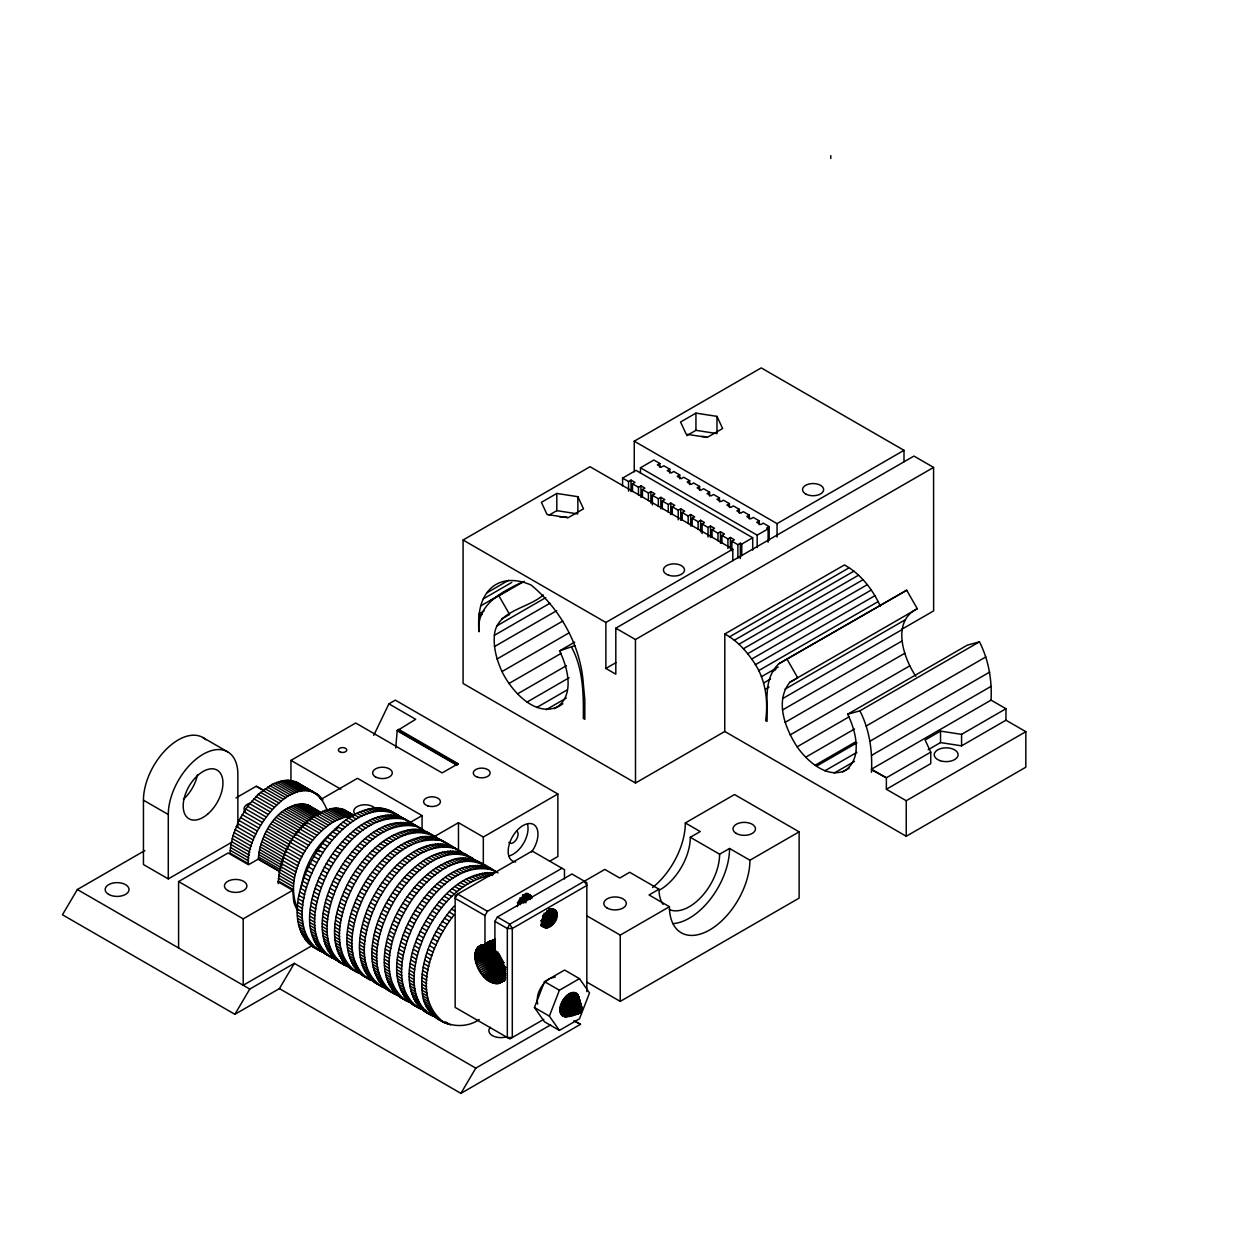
<?xml version="1.0" encoding="UTF-8"?>
<svg xmlns="http://www.w3.org/2000/svg" width="1249" height="1249" viewBox="0 0 1249 1249"><rect width="100%" height="100%" fill="white"/><g stroke="black" fill="none" stroke-linecap="round" stroke-linejoin="round"><path stroke-width="1.5" d="M205.82 739.72A49.195 28.399 -60 0 0 167.038 748.526A49.195 28.399 -60 0 0 143.448 800.187L143.448 864.558L168.287 878.906L231.221 842.575M168.287 878.906L168.287 814.52A49.195 28.399 -60 0 1 203.072 754.287A49.195 28.399 -60 0 1 237.856 774.364L237.856 827.041M277.809 881.669L292.719 890.272L293.749 901.7A56.923 32.864 -60 0 0 297.777 910.583M422.068 830.507L422.068 815.597L357.479 778.299L321.165 799.266M458.477 851.1L458.477 822.685L483.316 837.017L557.85 793.989L557.85 856.533L549.56 861.31M483.316 865.448L483.316 837.017M620.238 1001.386L620.238 935.111L669.433 906.712A56.923 32.864 -60 0 0 709.682 929.943A56.923 32.864 -60 0 0 749.931 860.233L799.126 831.834L799.126 898.109L620.238 1001.386L587.108 982.26M732.82 560.66L732.82 549.154L590.028 466.72L463.082 540.021L463.082 683.468L635.507 783.014L724.763 731.477L724.81 633.992L844.418 564.938C860.748 573.931 872.708 589.403 880.311 606.171M724.763 731.477L906.243 836.252L1025.835 767.198L1025.835 731.68L1005.96 720.205L1005.96 708.729L961.574 734.365L940.528 731.102L925.119 740.001L930.755 752.148L886.368 777.784L871.459 769.181L991.05 700.127C992.112 680.049 988.599 659.831 979.466 641.814L859.874 710.853C869.647 729.822 872.567 751.227 871.459 772.319M903.995 461.833L903.995 450.327L761.219 367.893L634.258 441.194L634.258 471.857M312.89 946.867L324.084 952.565C277.528 935.001 300.931 871.88 322.523 843.34C335.138 826.963 352.015 811.397 373.186 808.197C389.282 805.933 401.663 818.438 414.59 825.605M319.838 950.848C288.862 928.913 304.647 882.575 320.868 855.908C336.153 830.647 371.952 795.894 402.178 818.423M333.202 957.811L336.512 959.732C289.955 942.183 313.343 879.046 334.951 850.522C347.565 834.145 364.427 818.579 385.613 815.363C401.71 813.115 414.075 825.605 427.017 832.771M332.265 958.03C304.241 939.435 315.013 898.421 327.503 873.363C342.039 846.166 368.424 814.005 402.756 818.938M345.614 964.993L348.924 966.898C308.503 952.55 321.446 898.656 338.713 870.756C353.904 844.605 388.033 808.759 420.335 828.368M344.677 965.196C316.668 946.617 327.441 905.587 339.915 880.529C354.466 853.348 380.851 821.186 415.183 826.104M356.387 971.207L361.351 974.079C317.09 956.875 336.231 896.704 357.495 868.008C369.876 850.881 386.534 834.707 407.845 830.117C424.301 825.823 436.666 839.156 450.14 845.589M357.105 972.362C326.13 950.427 341.914 904.089 358.135 877.423C373.42 852.161 409.219 817.408 439.445 839.937M362.585 975.547L371.609 980.481C329.861 961.324 349.236 903.636 369.923 875.19C381.804 858.703 397.525 843.372 417.603 837.86C434.574 832.24 448.953 844.917 462.567 852.755M369.532 979.544C341.508 960.949 352.28 919.935 364.77 894.877C379.306 867.68 405.691 835.519 440.023 840.452M382.881 986.507L386.191 988.412C345.77 974.064 358.713 920.17 375.98 892.27C391.062 865.713 427.642 828.368 459.32 851.412M381.944 986.71C352.921 967.023 365.332 924.213 379.009 898.562C393.903 872.442 421.132 840.733 454.652 848.305M395.308 993.673L398.618 995.594C358.182 981.23 371.125 927.336 388.408 899.436C403.474 872.879 440.054 835.534 471.747 858.594M394.372 993.876C363.397 971.941 379.181 925.603 395.402 898.937C410.687 873.676 446.486 838.938 476.712 861.467M408.329 1000.48L406.066 999.887L411.046 1002.76C369.298 987.475 384.286 931.457 402.849 903.23C414.153 885.416 429.453 868.929 449.453 861.061C465.986 852.958 482.504 862.778 496.072 871.693M406.799 1001.058C375.824 979.122 391.608 932.769 407.83 906.103C423.114 880.857 458.914 846.104 489.124 868.633M412.264 1004.243L421.288 1009.161C383.162 993.017 396.558 941.324 413.247 913.784C428.438 887.633 462.567 851.787 494.869 871.396M419.211 1008.224C390.188 988.537 402.6 945.727 416.276 920.076C431.17 893.956 458.399 862.247 491.919 869.819M424.691 1011.409L433.715 1016.343C399.446 1002.963 407.158 957.561 420.195 931.379C434.293 903.136 459.944 870.6 494.869 872.942M431.639 1015.39C405.706 998.935 413.341 961.574 423.552 937.812C436.291 910.037 458.258 881.466 489.967 875.611L484.987 872.739M479.21 1019.543C457.477 1034.437 424.098 1019.965 422.349 993.127C418.618 961.277 433.465 929.724 454.058 906.196M444.066 1022.572C409.531 996.015 432.263 942.886 454.09 914.877L449.109 912.004M278.277 883.668C279.261 850.928 301.415 812.599 336.168 808.056L351.078 816.659L344.537 817.377L335.278 820.796L308.55 805.246C279.917 799.032 259.402 834.41 258.387 859.374L278.262 870.85M320.493 796.753L297.512 782.623L287.973 780.219L281.431 780.937L272.173 784.356L258.2 794.348L247.614 806.292L238.949 820.437L232.985 835.565L230.503 847.462L230.081 853.129L248.473 863.73C244.101 831.459 305.568 754.287 327.097 810.242M298.105 910.24C283.336 877.516 306.489 837.689 335.278 820.796M560.005 1009.973C558.803 1001.448 572.573 985.024 578.599 996.624C579.13 1001.355 585.313 1009.863 578.943 1013.345C573.603 1016.015 559.552 1020.62 560.005 1009.973L576.897 1011.706C580.332 1007.006 581.331 1011.19 577.038 1012.596L561.082 1014.422L577.225 1012.939L578.615 1011.44L577.475 1013.204L562.378 1015.843M522.8 581.878C502.004 591.667 476.228 604.625 478.913 631.791C478.07 618.474 478.773 604.126 486.798 592.869L508.624 580.27M566.094 1016.655L578.943 1013.345L579.208 1011.503C571.48 1018.435 583.314 999.543 580.363 1009.504L581.862 1008.833L578.599 996.624M395.73 747.964L397.198 730.696L415.667 719.299L388.907 703.843L373.716 735.442M556.867 916.001C558.287 902.449 541.332 912.254 542.269 920.919C540.848 934.471 557.803 924.682 556.867 916.001L546.921 910.271M301.056 888.195C304.491 864.277 317.98 841.514 338.026 827.822M494.901 939.373L484.971 945.118C465.658 947.039 477.883 976.265 489.936 981.714C510.404 991.144 507 957.905 494.901 950.848L494.901 921.34L497.399 917.031L571.917 874.003L586.827 882.606L586.827 991.612M517.429 906.587C517.742 900.623 526.719 889.756 531.746 897.188L525.283 893.457M567.187 1016.421L578.943 1013.345L579.817 1007.194L571.699 992.643L580.223 1007.084L579.723 1008.989L580.972 1007.147L575.695 992.752M562.893 703.765C538.553 721.344 512.074 692.399 502.004 671.572C496.79 660.221 493.371 647.903 494.37 635.319C496.384 610.542 528.077 608.653 543.268 594.977M849.32 768.073C830.242 781.765 807.822 762.249 797.127 746.824C785.371 728.635 774.489 701.392 789.868 682.251L917.297 608.716L906.696 590.231L778.923 663.687C763.139 678.488 767.745 702.172 767.027 721.454L765.668 720.673C768.572 698.909 765.184 676.755 751.679 659.082C744.591 648.996 735.739 639.878 724.81 633.992M915.845 676.271C903.214 657.677 891.255 621.284 917.297 608.716M578.271 995.562L581.706 1007.943L580.239 1009.192L581.534 1007.584L577.21 993.845L581.285 1007.319L580.02 1009.02L580.972 1007.147L574.805 992.455L580.613 1007.069L579.723 1008.989L580.613 1007.069L573.822 992.346L580.223 1007.084L579.552 1009.036L579.817 1007.194L570.574 993.049L579.38 1007.397L568.295 994.36L579.38 1009.114M534.447 1007.521L544.486 981.636L564.579 970.036L579.474 978.654L589.528 992.939L579.474 1018.809L559.396 1030.409L544.486 1021.807L534.447 1007.521L549.357 1016.124L559.396 1030.409M549.357 1016.124L559.396 990.238L579.474 978.654M494.651 939.342L484.971 945.118L484.971 915.595L487.453 911.286L561.988 868.258M144.853 850.553L77.36 889.522L62.45 914.768L234.874 1014.313L279.417 988.599L294.327 963.354L475.791 1068.129L550.622 1024.929M234.874 1014.313L249.769 989.067L294.327 963.354M279.417 988.599L460.897 1093.375L475.791 1068.129M581.285 1007.319L580.145 1009.083L581.534 1007.584L577.803 994.641L581.706 1007.943L580.317 1009.333L581.831 1008.349L578.818 997.81L581.862 1008.833L580.363 1009.895L581.831 1009.348L576.507 993.22M398.525 729.307L458.164 763.732L456.822 765.122L397.198 730.696M560.614 1013.485L577.038 1012.596L578.521 1011.331L577.225 1012.939L561.675 1015.203L577.475 1013.204L578.88 1011.549L578.131 1013.47L565.048 1016.717L578.521 1013.454L579.036 1011.534L578.131 1013.47L564.08 1016.592L577.787 1013.392L578.88 1011.549L577.787 1013.392L563.174 1016.296M548.904 979.107C541.223 984.524 535.618 994.532 537.679 1004.055M572.339 1014.375L579.38 1013.142L568.295 1016.015L570.574 1014.688M554.462 708.636C575.461 697.41 568.076 668.137 559.536 650.885L574.696 642.127M842.591 771.976C863.59 760.75 856.189 731.477 847.649 714.225L967.257 645.171L979.466 641.814M499.616 955.75L478.445 968.912L500.365 957.234M500.552 957.561L479.429 970.723L501.395 958.998M501.598 959.326L480.522 972.456L502.52 960.715M502.754 961.027L481.692 974.126L503.737 962.339M498.054 952.019L476.79 965.212L498.632 953.549M498.773 953.893L477.571 967.069L499.444 955.407M503.972 962.636L482.957 975.703L503.316 964.79M503.644 965.149L484.269 977.171L504.658 966.211M495.822 951.16L476.15 963.322L496.259 952.565M505.002 966.539L485.642 978.513L506.048 967.507M495.369 949.302L475.635 961.465L495.697 950.692M504.783 968.802L487.048 979.731L505.767 969.599M495.026 947.476L475.26 959.622L495.26 948.85M504.596 970.91L488.484 980.808L505.502 971.535M494.838 945.712L475.01 957.827L494.963 947.039M504.44 972.862L489.936 981.714L505.252 973.346M494.791 943.994L474.917 956.094L494.807 945.274M505.892 973.674L491.388 982.479L505.002 974.985M494.869 942.371L474.948 954.439L494.791 943.588M505.72 975.282L492.824 983.072L504.737 976.468M495.104 940.856L475.12 952.878L494.916 941.98M505.517 976.702L494.245 983.478L504.44 977.795M495.463 939.435L475.432 951.426L495.182 940.481M492.621 940.138L475.885 950.083L493.933 940.029M505.299 977.936L495.603 983.712L505.798 977.998M486.845 943.057L490.076 941.137M505.002 978.982L496.93 983.759L505.408 978.966M483.176 944.915L476.478 948.881L490.404 941.153M486.532 942.948L489.889 940.965M504.643 979.841L498.179 983.634L503.253 980.746M482.223 944.869L477.18 947.819L482.083 945.056M504.221 980.496L499.35 983.322L504.424 980.418M481.38 944.962L478.008 946.929L481.271 945.071M504.799 980.231L501.427 982.182L504.69 980.324M556.82 493.449L541.41 502.332L547.046 514.494L568.092 517.742L583.502 508.843L577.865 496.696L556.82 493.449L556.82 510.654L549.123 515.103M695.943 413.122L680.549 422.021L686.185 434.168L707.231 437.415L722.625 428.532L716.988 416.37L695.943 413.122L695.943 430.327L686.7 435.667M622.58 485.767L622.58 478.102L635.991 470.358L752.694 537.741L752.694 550.106M640.472 473.246L640.472 467.782L653.883 460.022L659.847 463.473L659.847 467.298M622.58 478.102L628.544 481.552L631.026 480.116L635.007 482.411L632.509 483.847L632.509 491.513M659.847 463.473L657.364 464.909L661.33 467.204L663.812 465.768L669.776 469.202L669.776 473.043M632.509 483.847L638.473 487.282L640.956 485.845L644.937 488.14L642.454 489.577L642.454 497.243M669.776 469.202L667.294 470.639L671.275 472.934L673.757 471.498L679.721 474.948L679.721 478.773M642.454 489.577L648.418 493.027L650.901 491.591L654.882 493.886L652.384 495.322L652.384 504.893M679.721 474.948L677.239 476.384L681.205 478.679L683.703 477.243L689.651 480.678L689.651 484.518M483.269 598.896L511.793 582.424M652.384 495.322L658.348 498.757L660.846 497.321L664.811 499.616L662.329 501.052L662.329 508.718M689.651 480.678L687.169 482.114L691.15 484.409L693.632 482.973L699.596 486.423L699.596 490.248M508.968 589.606L480.678 605.921M490.795 600.347L524.252 581.347M479.07 613.837L484.097 610.933M662.329 501.052L668.293 504.502L670.775 503.066L674.757 505.361L672.274 506.797L672.274 514.463M699.596 486.423L697.114 487.859L701.079 490.154L703.577 488.718L709.541 492.153L709.541 495.994M478.913 616.163L482.27 614.227M672.274 506.797L678.223 510.232L680.721 508.796L684.686 511.091L682.204 512.527L682.204 520.193M709.541 492.153L707.043 493.589L711.024 495.884L713.507 494.448L719.471 497.898L719.471 501.723M496.868 625.858L545.719 597.662M682.204 512.527L688.168 515.978L690.65 514.541L694.631 516.836L692.149 518.273L692.149 525.938M719.471 497.898L716.988 499.335L720.97 501.63L723.452 500.193L729.416 503.628L729.416 507.469M494.37 635.319L549.966 603.236M692.149 518.273L698.113 521.707L700.595 520.271L704.561 522.566L702.079 524.002L702.079 533.588M729.416 503.628L726.918 505.064L730.899 507.359L733.382 505.923L739.346 509.373L739.346 513.198M290.955 781.437L290.955 760.391L355.7 723.015L442.099 772.897L458.164 763.732M388.907 703.843L395.308 700.143L557.85 793.989M494.432 646.623L556.757 610.652M235.983 797.939L256.232 786.245L264.523 790.711M702.079 524.002L708.042 527.453L710.525 526.016L714.506 528.311L712.024 529.748L712.024 537.413M739.346 509.373L736.863 510.81L740.844 513.105L743.327 511.668L749.291 515.103L749.291 518.944M497.04 659.004L562.737 621.065M712.024 529.748L717.988 533.182L720.47 531.746L724.436 534.041L721.953 535.478L721.953 543.143M749.291 515.103L746.793 516.54L750.774 518.835L753.256 517.398L759.22 520.849L759.22 524.674M721.953 535.478L727.917 538.928L730.4 537.492L734.381 539.787L731.898 541.223L731.898 550.793M759.22 520.849L756.738 522.285L760.719 524.58L763.201 523.144L769.165 526.578L769.165 540.005M502.004 671.572L569.388 632.665M731.898 541.223L737.862 544.658L740.345 543.221L741.765 544.049L752.694 537.741M769.165 526.578L766.683 528.015L768.104 528.842L768.104 542.253M463.082 540.021L605.874 622.455L732.82 549.154M640.472 467.782L757.175 535.15L768.104 528.842M634.258 441.194L777.05 523.628L903.995 450.327M508.999 683.484L561.223 653.321M559.536 650.885L575.118 645.577M605.874 622.455L605.874 668.449L615.819 674.195L615.804 628.185L913.94 456.072L933.581 467.407L933.628 610.902L901.637 629.371M178.591 947.975L178.591 881.575L228.114 852.973L248.489 864.745L258.434 859L279.604 871.224M517.539 693.882L566.39 665.686M527.016 702.079L569.122 677.754M615.804 628.185L635.444 639.519L933.581 467.407M536.773 707.48L567.093 689.963M605.874 668.449L615.898 662.657M546.141 709.713L566.359 698.035M729.588 636.803L849.195 567.749M178.591 881.575L243.196 918.858L292.719 890.272M410.515 822.264L422.068 815.597M734.334 640.237L853.926 571.183M738.971 644.234L858.578 575.18M743.452 648.746L863.043 579.708M747.698 653.727L867.306 584.673M433.622 837.017L458.477 822.685M751.679 659.082L871.271 590.028M755.317 664.749L874.909 595.695M758.58 670.666L878.172 601.612M778.923 663.687L906.696 590.231M761.406 676.739L778.252 667.013M772.428 671.54L775.801 669.589M763.795 682.906L770.524 679.003M765.668 689.058L769.041 687.106M784.997 689.198L904.588 620.16M782.499 698.659L902.09 629.605M782.545 709.963L902.153 640.924M785.153 722.344L904.76 653.289M790.133 734.912L909.725 665.858M797.127 746.824L849.336 716.676M652.571 887.524A56.923 32.864 -60 0 0 685.326 822.95L734.521 794.536L799.126 831.834M805.652 757.222L854.503 729.026M866.197 726.012L985.789 656.958M659.987 889.788A42.872 24.746 -60 0 0 690.307 837.283L700.236 831.553L685.326 822.95M815.019 765.309L855.44 741.968M816.503 766.168L856.923 742.827M870.131 741.11L989.723 672.071M824.886 770.82L856.892 752.335M834.27 773.053L854.472 761.375M871.459 755.426L991.05 686.372M663.063 904.37A42.872 24.746 -60 0 1 659.004 889.21L649.058 894.955L669.433 906.712M669.323 909.569A42.872 24.746 -60 0 0 701.813 896.376A42.872 24.746 -60 0 0 719.611 854.207L729.557 848.477L749.931 860.233M928.21 749.697L940.528 742.577L961.574 745.84L1005.96 720.205M871.459 769.79L886.368 777.784L886.368 789.259L930.755 763.623L930.755 752.148M886.368 789.259L906.243 800.734L1025.835 731.68M543.768 1019.356L509.811 1038.949L455.151 1007.397L455.151 895.517L532.168 851.053L564.47 869.694L564.47 878.921M576.897 1011.706L578.381 1010.847L560.067 1008.63L576.897 1011.706L560.067 1011.253L576.929 1012.174L578.443 1011.19L576.929 1012.174L560.27 1012.424L577.038 1012.596M580.379 1009.692L581.862 1008.833L578.818 1000.433M460.897 1093.375L580.488 1024.321L575.446 1021.417M501.739 618.911L509.576 614.43L498.976 595.945M789.868 682.251L797.705 677.77L787.104 659.285M576.929 1011.175L578.443 1010.41L560.27 1007.209L576.929 1011.175L578.396 1010.628M550.231 978.342L555.29 977.015M577.038 1010.628L578.521 1010.191L561.082 1004.29L577.038 1010.628L560.614 1005.757M580.473 1006.678L581.706 1009.895L580.239 1010.347L581.534 1010.457L578.74 1006.194M847.649 714.225L859.874 710.853M569.435 1015.437L579.38 1013.142M572.417 1014.329L579.817 1012.845L579.552 1011.3L580.223 1012.471L576.819 1013.001M579.989 1006.6L581.706 1009.895L580.317 1010.113L581.831 1009.348L579.895 1004.852M577.225 1011.846L580.972 1011.534L577.897 1010.972M336.168 808.056L343.959 809.617L350.313 813.958M577.022 1012.065L580.223 1012.471L579.723 1011.144L580.613 1012.033L577.709 1011.222M695.943 430.327L716.988 433.59L716.988 416.37M556.82 510.654L577.865 513.917M579.239 1008.63L580.972 1011.534M425.722 1010.519L418.493 1007.069M325.318 954.033L331.531 956.859M337.73 961.215L343.959 964.041M366.644 977.608L368.798 978.373M374.997 982.729L381.226 985.555M387.424 989.895L393.654 992.721M428.75 1013.47L430.921 1014.235M581.285 1011.003L579.364 1008.349M562.378 1001.386L578.615 1009.973L561.675 1002.822L578.74 1009.754L564.08 998.654L579.036 1009.379L567.187 995.25L578.943 1007.693L579.208 1009.239L566.094 996.265M573.869 1020.761L580.488 1024.321M350.157 968.381L359.181 973.314M399.852 997.077L408.876 1001.995M437.119 1018.591L446.143 1023.509M991.05 700.127L1005.96 708.729M690.307 837.283L719.611 854.207M397.963 729.838L457.587 764.263M397.416 730.431L457.04 764.856M659.004 889.21L629.683 872.286L619.738 878.031L604.844 869.413L509.811 924.198L507.328 928.507L507.328 1037.513L512.293 1037.513L512.293 928.507L509.811 924.198L497.399 917.031M587.108 915.985L620.238 935.111M389.704 810.429L398.634 815.519M402.116 817.595L411.046 822.701M414.543 824.777L423.473 829.867M426.955 831.943L435.885 837.033M439.383 839.109L448.313 844.215M451.81 846.291L460.74 851.381M464.222 853.457L473.152 858.563M476.65 860.623L485.58 865.729M489.077 867.805L498.008 872.895M387.58 809.571L392.545 812.443M395.48 814.02L404.957 819.609M407.908 821.202L417.385 826.791M421.99 829.32L429.812 833.957M432.747 835.534L442.224 841.123M457.602 849.882L467.079 855.471M470.014 857.064L479.491 862.637M385.363 808.899L390.328 811.756M422.053 829.898L427.595 833.27M446.892 844.246L452.435 847.618M459.897 851.927L464.862 854.8M472.325 859.093L477.29 861.966M484.737 866.275L489.702 869.132M383.068 808.4L388.033 811.257M395.496 815.566L400.461 818.438M407.908 822.732L412.888 825.605M420.335 829.914L425.3 832.771M432.763 837.08L437.728 839.952M445.175 844.246L450.155 847.119M457.602 851.428L462.567 854.3M470.03 858.594L474.995 861.467M482.442 865.776L487.422 868.633M380.695 808.072L385.676 810.944M393.123 815.238L398.088 818.111M405.55 822.42L410.515 825.292M417.962 829.586L422.927 832.459M430.39 836.752L435.355 839.625M442.817 843.934L447.782 846.806M455.229 851.1L460.194 853.973M467.657 858.282L472.622 861.139M480.084 865.448L485.049 868.32M526.937 893.238L530.169 895.096M527.578 893.784L530.809 895.642M378.26 807.931L383.224 810.804M390.687 815.097L395.652 817.97M403.099 822.279L408.08 825.152M415.527 829.445L420.491 832.318M427.954 836.627L432.919 839.484M440.366 843.793L445.347 846.666M452.794 850.959L457.758 853.832M465.221 858.141L470.186 860.998M477.633 865.307L482.598 868.18M490.061 872.473L493.371 874.394M526.5 893.55L531.34 896.345M552.87 908.772L556.18 910.677M551.621 908.663L556.586 911.52M375.762 807.978L380.726 810.835M388.174 815.144L393.138 818.017M400.601 822.31L405.566 825.183M413.029 829.492L417.993 832.349M425.441 836.658L430.405 839.531M437.868 843.824L442.833 846.697M450.296 851.006L455.261 853.879M462.708 858.172L467.672 861.045M475.135 865.354L480.1 868.211M487.547 872.52L492.528 875.393M525.564 894.425L532.012 898.156M550.231 908.679L556.867 912.504M524.08 894.581L530.544 898.312M548.717 908.804L557.007 913.581M290.955 760.391L340.852 789.196M373.186 808.197L378.166 811.069M385.613 815.363L390.578 818.236M398.041 822.545L403.005 825.402M410.453 829.711L415.433 832.583M422.88 836.877L427.845 839.75M435.308 844.059L440.272 846.916M447.72 851.225L452.7 854.097M460.147 858.391L465.112 861.264M472.575 865.573L477.54 868.43M522.472 894.815L530.544 899.483M548.717 909.975L557.007 914.752M522.332 896.064L528.795 899.795M370.578 808.587L375.543 811.46M383.006 815.769L387.971 818.641M395.418 822.935L400.398 825.808M407.845 830.117L412.81 832.974M420.273 837.283L425.238 840.155M432.685 844.449L437.665 847.322M445.112 851.631L450.077 854.488M457.54 858.797L462.505 861.669M469.952 865.963L474.932 868.836M482.379 873.145L487.344 876.017M522.051 897.36L526.906 900.154M546.656 911.551L556.586 917.297M367.924 809.18L372.889 812.037M380.336 816.346L385.317 819.219M392.764 823.513L397.728 826.385M405.191 830.694L410.156 833.551M417.603 837.86L422.584 840.733M430.031 845.027L434.995 847.899M442.458 852.208L447.423 855.081M454.87 859.374L459.851 862.247M467.298 866.556L472.263 869.413M479.725 873.722L484.69 876.595M520.037 897.734L526.5 901.466M546.25 912.863L556.18 918.608M365.223 809.93L370.188 812.802M377.651 817.111L382.616 819.969M390.063 824.278L395.043 827.15M402.49 831.444L407.455 834.316M414.918 838.625L419.883 841.483M427.33 845.792L432.295 848.664M439.757 852.958L444.722 855.83M452.185 860.139L457.15 862.997M464.597 867.306L469.562 870.178M477.024 874.472L481.989 877.344M519.506 899.046L525.97 902.777M544.064 913.222L555.649 919.904M518.866 900.326L523.706 903.121M543.424 914.502L555.009 921.2M362.491 810.866L367.456 813.739M374.919 818.033L379.883 820.905M387.331 825.214L392.311 828.071M399.758 832.38L404.723 835.253M412.186 839.547L417.15 842.419M424.598 846.728L429.578 849.601M437.025 853.894L441.99 856.767M449.453 861.061L454.417 863.933M461.865 868.242L466.845 871.115M474.292 875.408L479.257 878.281M518.116 901.559L521.348 903.417M542.675 915.736L554.275 922.418M517.289 902.715L520.521 904.573M543.502 917.843L553.432 923.589M359.743 811.975L364.708 814.848M372.171 819.141L377.136 822.014M384.583 826.323L389.547 829.18M397.01 833.489L401.975 836.362M409.422 840.655L414.403 843.528M421.85 847.837L426.815 850.694M434.277 855.003L439.242 857.876M446.689 862.169L451.67 865.042M459.117 869.351L464.082 872.208M471.544 876.517L476.509 879.39M542.597 918.905L552.526 924.65M356.964 813.255L361.945 816.112M369.392 820.421L374.357 823.294M381.819 827.587L386.784 830.46M394.231 834.769L399.212 837.626M406.659 841.935L411.624 844.808M419.086 849.101L424.051 851.974M431.498 856.283L436.479 859.156M443.926 863.449L448.891 866.322M456.353 870.631L461.318 873.488M468.765 877.797L473.746 880.67M541.644 919.857L551.574 925.587M540.645 920.669L550.575 926.399M541.285 922.293L549.56 927.07M354.185 814.691L359.166 817.564M366.613 821.858L371.577 824.73M379.04 829.039L384.005 831.912M391.452 836.206L396.433 839.078M403.88 843.387L408.845 846.244M416.307 850.553L421.272 853.426M428.719 857.72L433.684 860.592M441.147 864.901L446.112 867.758M453.574 872.067L458.539 874.94M465.986 879.234L470.951 882.106M295.763 781.796L317.527 794.239M343.959 809.617L353.967 815.285M541.925 923.745L548.545 927.57M300.681 784.794L319.073 795.41M348.877 812.631L352.202 814.535M293.937 781.125L312.328 791.741M342.132 808.962L353.732 815.659M540.926 924.088L547.562 927.913M292.016 780.656L310.408 791.273M340.228 808.478L353.467 816.128M318.479 796.316L321.82 798.252M541.629 925.197L546.594 928.069M290.033 780.344L308.409 790.96M338.229 808.181L351.484 815.831M540.723 925.181L545.688 928.054M319.666 797.97L323.007 799.891M351.406 816.3L356.371 819.172M363.834 823.466L368.798 826.338M376.246 830.647L381.21 833.52M388.673 837.814L393.638 840.686M401.101 844.995L406.066 847.852M413.513 852.161L418.477 855.034M425.94 859.328L430.905 862.2M438.368 866.509L443.333 869.366M450.78 873.676L455.744 876.548M463.207 880.842L468.172 883.714M540.801 925.571L544.111 927.476M287.973 780.219L306.348 790.836M285.834 780.282L304.225 790.898M334.045 808.119L348.939 816.721M283.664 780.516L302.039 791.132M331.859 808.353L346.769 816.955M348.627 818.064L353.592 820.936M361.039 825.246L366.019 828.103M373.467 832.412L378.431 835.284M385.894 839.578L390.859 842.451M398.306 846.76L403.286 849.617M410.734 853.926L415.698 856.798M423.161 861.092L428.126 863.965M435.573 868.274L440.554 871.146M448.001 875.44L452.965 878.312M460.428 882.621L465.393 885.479M281.431 780.937L299.807 791.554M329.627 808.774L344.537 817.377M279.151 781.531L297.543 792.147M327.347 809.368L342.257 817.97M345.848 819.984L350.828 822.857M358.276 827.166L363.24 830.023M370.703 834.332L375.668 837.205M383.115 841.498L388.096 844.371M395.543 848.68L400.507 851.553M407.97 855.846L412.935 858.719M420.382 863.028L425.363 865.885M432.81 870.194L437.774 873.067M445.237 877.36L450.202 880.233M457.649 884.542L462.63 887.399M202.822 737.503L227.661 751.851M276.841 782.311L295.232 792.912M325.052 810.133L339.947 818.735M343.1 822.061L348.065 824.933M355.528 829.227L360.493 832.099M367.94 836.408L372.92 839.281M380.367 843.575L385.332 846.447M392.795 850.756L397.76 853.613M405.207 857.922L410.187 860.795M417.634 865.089L422.599 867.961M430.062 872.27L435.027 875.127M442.474 879.437L447.454 882.309M454.901 886.603L459.866 889.475M274.515 783.248L292.906 793.864M322.71 811.069L337.62 819.687M272.173 784.356L290.564 794.973M307.02 804.59L321.258 812.818M305.396 804.106L320.306 812.709M340.368 824.278L345.333 827.15M352.796 831.444L357.76 834.316M365.223 838.625L370.188 841.498M377.635 845.792L382.6 848.664M390.063 852.973L395.027 855.83M402.49 860.139L407.455 863.012M414.902 867.306L419.867 870.178M427.33 874.487L432.295 877.344M439.742 881.653L444.722 884.526M452.169 888.82L457.134 891.692M303.694 803.794L320.259 813.364M301.915 803.669L320.134 814.192M269.815 785.637L288.207 796.253M318.011 813.474L332.921 822.076M487.453 911.286L457.634 894.081L455.151 898.39L484.971 915.595M300.072 803.716L318.292 814.239M298.183 803.95L318.058 815.425M337.667 826.635L342.648 829.508M350.095 833.801L355.059 836.674M362.522 840.983L367.487 843.856M374.934 848.149L379.915 851.022M387.362 855.331L392.327 858.188M399.789 862.497L404.754 865.37M412.201 869.663L417.182 872.536M424.629 876.845L429.594 879.702M437.056 884.011L442.021 886.884M449.468 891.177L454.449 894.05M267.458 787.089L285.849 797.689M315.654 814.91L330.563 823.513M296.247 804.356L316.122 815.831M294.264 804.949L314.139 816.424M265.116 788.681L283.507 799.298M313.312 816.503L328.222 825.105M335.013 829.133L339.978 831.99M347.441 836.299L352.405 839.172M359.853 843.465L364.833 846.338M372.28 850.647L377.245 853.504M384.708 857.813L389.672 860.686M397.12 864.979L402.1 867.852M409.547 872.161L414.512 875.034M421.975 879.327L426.939 882.2M434.387 886.509L439.367 889.366M446.814 893.675L451.779 896.548M494.901 921.34L507.328 928.507L512.293 928.507L586.827 885.479L584.345 881.169M292.266 805.714L312.141 817.189M256.232 786.245L264.507 791.023M262.79 790.43L281.166 801.046M310.985 818.251L325.895 826.854M290.236 806.635L311.766 819.063M332.406 831.74L337.371 834.613M344.818 838.922L349.798 841.779M357.245 846.088L362.21 848.961M369.673 853.254L374.638 856.127M382.085 860.436L387.065 863.293M394.512 867.602L399.477 870.475M406.94 874.768L411.905 877.641M419.352 881.95L424.332 884.823M431.779 889.116L436.744 891.989M444.207 896.298L449.172 899.155M288.207 807.728L309.736 820.156M260.479 792.319L278.87 802.935M308.675 820.14L323.585 828.743M286.162 808.993L307.691 821.42M329.845 834.488L334.81 837.345M342.257 841.654L347.238 844.527M354.685 848.82L359.65 851.693M367.112 856.002L372.077 858.859M379.524 863.168L384.505 866.041M391.952 870.334L396.917 873.207M404.379 877.516L409.344 880.389M416.791 884.682L421.756 887.555M429.219 891.864L434.184 894.721M441.646 899.03L446.611 901.903M258.2 794.348L276.591 804.965M306.411 822.17L321.305 830.772M284.147 810.398L307.332 823.778M327.332 837.33L332.296 840.202M339.759 844.511L344.724 847.368M352.187 851.677L357.152 854.55M364.599 858.844L369.563 861.716M377.026 866.025L381.991 868.882M389.438 873.192L394.419 876.064M401.866 880.358L406.831 883.23M414.293 887.539L419.258 890.412M426.705 894.706L431.686 897.578M439.133 901.887L444.098 904.744M451.56 909.053L454.87 910.958M255.983 796.503L274.358 807.119M304.178 824.324L319.073 832.942M282.133 811.959L305.318 825.339M280.151 813.645L303.351 827.041M253.797 798.782L272.173 809.399M301.993 826.619L316.903 835.222M324.896 840.296L329.861 843.153M337.324 847.462L342.288 850.335M349.736 854.628L354.7 857.501M362.163 861.81L367.128 864.683M374.591 868.976L379.555 871.849M387.003 876.142L391.967 879.015M399.43 883.324L404.395 886.197M411.858 890.49L416.823 893.363M424.27 897.672L429.234 900.529M436.697 904.838L441.662 907.711M278.215 815.488L301.399 828.868M251.658 801.187L270.049 811.803M299.869 829.008L314.764 837.626M322.523 843.34L327.488 846.213M334.951 850.522L339.915 853.395M347.363 857.688L352.343 860.561M359.79 864.87L364.755 867.727M372.218 872.036L377.182 874.909M384.63 879.202L389.61 882.075M397.057 886.384L402.022 889.241M409.485 893.55L414.449 896.423M421.897 900.716L426.877 903.589M434.324 907.898L439.289 910.771M446.752 915.064L451.716 917.937M276.326 817.439L299.51 830.819M249.597 803.685L267.989 814.301M297.793 831.522L312.703 840.124M274.483 819.516L297.668 832.896M320.228 846.494L325.208 849.367M332.656 853.66L337.62 856.533M345.083 860.842L350.048 863.715M357.495 868.008L362.46 870.881M369.923 875.19L374.887 878.047M382.35 882.356L387.315 885.229M394.762 889.522L399.727 892.395M407.19 896.704L412.154 899.561M419.617 903.87L424.582 906.743M432.029 911.036L436.994 913.909M444.457 918.218L449.421 921.091M247.614 806.292L265.99 816.908M295.81 834.113L310.72 842.732M272.704 821.686L295.904 835.066M318.027 849.726L322.991 852.599M330.439 856.892L335.419 859.765M342.866 864.074L347.831 866.947M355.294 871.24L360.258 874.113M367.706 878.422L372.686 881.279M380.133 885.588L385.098 888.461M392.561 892.754L397.525 895.627M404.973 899.936L409.953 902.793M417.4 907.102L422.365 909.975M429.828 914.268L434.793 917.141M442.24 921.45L447.204 924.307M245.694 808.977L264.085 819.594M293.89 836.814L308.8 845.417M316.247 849.726L319.572 851.631M544.486 981.636L559.396 990.238M271.002 823.965L294.202 837.345M269.394 826.307L292.578 839.703M315.903 853.036L320.868 855.908M328.315 860.202L333.296 863.075M340.743 867.384L345.708 870.241M353.17 874.55L358.135 877.423M365.582 881.716L370.563 884.589M378.01 888.898L382.975 891.755M390.437 896.064L395.402 898.937M402.849 903.23L407.83 906.103M415.277 910.412L420.242 913.269M427.704 917.578L432.669 920.451M440.116 924.744L445.081 927.617M243.867 811.756L262.259 822.373M292.063 839.578L306.973 848.18M267.848 828.743L291.048 842.138M242.134 814.598L260.51 825.214M290.33 842.419L305.24 851.022M313.874 856.408L318.838 859.281M326.286 863.574L331.266 866.447M338.713 870.756L343.678 873.613M351.141 877.922L356.106 880.795M363.553 885.088L368.533 887.961M375.98 892.27L380.945 895.127M388.408 899.436L393.373 902.309M400.82 906.602L405.8 909.475M413.247 913.784L418.212 916.657M425.675 920.95L430.64 923.823M438.087 928.132L443.052 930.989M266.412 831.241L289.596 844.621M240.479 817.486L258.871 828.103M288.691 845.323L303.585 853.926M311.938 859.843L316.903 862.7M324.365 867.009L329.33 869.882M336.777 874.175L341.758 877.048M349.205 881.357L354.17 884.214M361.632 888.523L366.597 891.396M374.044 895.689L379.009 898.562M386.472 902.871L391.437 905.744M398.899 910.037L403.864 912.91M411.311 917.219L416.276 920.076M423.739 924.385L428.704 927.258M436.166 931.551L441.131 934.424M265.069 833.786L288.269 847.165M238.949 820.437L257.341 831.053M287.145 848.274L302.055 856.876M263.851 836.362L287.036 849.757M310.111 863.324L315.076 866.181M322.523 870.491L327.503 873.363M334.951 877.657L339.915 880.529M347.378 884.838L352.343 887.696M359.79 892.005L364.77 894.877M372.218 899.171L377.182 902.043M384.645 906.352L389.61 909.225M397.057 913.519L402.037 916.391M409.485 920.7L414.449 923.557M421.912 927.866L426.877 930.739M434.324 935.033L439.305 937.905M237.513 823.434L255.904 834.051M285.724 851.256L300.619 859.858M262.727 838.969L285.912 852.364M308.394 866.837L313.358 869.71M320.806 874.003L325.786 876.876M333.233 881.185L338.198 884.058M345.661 888.351L350.626 891.224M358.073 895.533L363.053 898.39M370.5 902.699L375.465 905.572M382.928 909.865L387.893 912.738M395.34 917.047L400.304 919.904M407.767 924.213L412.732 927.086M420.195 931.379L425.16 934.252M432.607 938.561L437.572 941.434M236.202 826.448L254.593 837.064M284.397 854.269L299.307 862.872M261.728 841.607L284.913 854.987M306.786 870.397L311.75 873.254M319.198 877.563L324.178 880.436M331.625 884.729L336.59 887.602M344.053 891.911L349.017 894.784M356.465 899.077L361.445 901.95M368.892 906.259L373.857 909.116M381.32 913.425L386.284 916.298M393.732 920.591L398.696 923.464M406.159 927.773L411.124 930.63M418.587 934.939L423.552 937.812M430.999 942.105L435.963 944.978M260.854 844.23L284.038 857.61M234.999 829.477L253.391 840.093M283.211 857.314L298.105 865.916M260.104 846.853L283.304 860.233M233.922 832.521L252.314 843.137M282.133 860.342L297.028 868.961M305.287 873.972L310.252 876.845M317.714 881.138L322.679 884.011M330.126 888.32L335.107 891.177M342.554 895.486L347.519 898.359M354.981 902.652L359.946 905.525M367.393 909.834L372.374 912.691M379.821 917L384.786 919.873M392.248 924.166L397.213 927.039M404.66 931.348L409.641 934.205M417.088 938.514L422.053 941.387M429.515 945.68L434.48 948.553M259.495 849.445L282.68 862.825M232.985 835.565L251.361 846.166M281.181 863.387L296.091 871.989M303.913 877.563L308.878 880.42M316.34 884.729L321.305 887.602M328.752 891.895L333.733 894.768M341.18 899.077L346.145 901.95M353.608 906.243L358.572 909.116M366.019 913.425L371 916.282M378.447 920.591L383.412 923.464M390.875 927.757L395.839 930.63M403.286 934.939L408.267 937.796M415.714 942.105L420.679 944.978M428.142 949.271L433.106 952.144M259.011 852.005L282.196 865.385M232.158 838.579L250.549 849.195M280.354 866.416L295.264 875.018M258.668 854.519L281.852 867.914M302.664 881.154L307.629 884.027M315.091 888.32L320.056 891.193M327.519 895.502L332.484 898.359M339.931 902.668L344.896 905.541M352.359 909.834L357.323 912.707M364.77 917.016L369.751 919.889M377.198 924.182L382.163 927.055M389.626 931.364L394.59 934.221M402.037 938.53L407.018 941.403M414.465 945.696L419.43 948.569M426.893 952.878L431.857 955.735M258.465 856.986L279.995 869.413M231.471 841.576L249.862 852.193M279.667 869.413L294.577 878.016M301.54 884.745L306.52 887.617M313.967 891.911L318.932 894.784M326.395 899.093L331.36 901.95M338.807 906.259L343.787 909.131M351.234 913.425L356.199 916.298M363.662 920.607L368.627 923.479M376.074 927.773L381.054 930.646M388.501 934.955L393.466 937.812M400.929 942.121L405.894 944.993M413.341 949.287L418.321 952.16M425.768 956.469L430.733 959.326M230.924 844.543L249.3 855.159M279.12 872.38L294.03 880.982M230.503 847.462L248.879 858.079M278.699 875.284L293.609 883.902M300.556 888.32L305.521 891.193M312.968 895.486L317.949 898.359M325.396 902.668L330.361 905.541M337.823 909.834L342.788 912.707M350.235 917.016L355.216 919.873M362.663 924.182L367.628 927.055M375.09 931.348L380.055 934.221M387.502 938.53L392.483 941.387M399.93 945.696L404.895 948.569M412.357 952.862L417.322 955.735M424.769 960.044L429.75 962.917M143.448 800.187L168.287 814.52M230.222 850.319L248.613 860.936M278.418 878.156L293.328 886.759M299.698 891.88L304.662 894.752M312.109 899.046L317.09 901.919M324.537 906.228L329.502 909.085M336.965 913.394L341.929 916.266M349.377 920.56L354.357 923.433M361.804 927.742L366.769 930.599M374.232 934.908L379.196 937.78M386.644 942.074L391.624 944.947M399.071 949.256L404.036 952.113M411.499 956.422L416.463 959.294M423.911 963.588L428.875 966.461M278.277 880.951L293.187 889.553M298.964 895.392L303.929 898.265M311.391 902.574L316.356 905.447M323.803 909.74L328.784 912.613M336.231 916.922L341.196 919.779M348.658 924.088L353.623 926.961M361.07 931.254L366.051 934.127M373.498 938.436L378.463 941.293M385.925 945.602L390.89 948.475M398.337 952.768L403.318 955.641M410.765 959.95L415.73 962.823M423.192 967.116L428.157 969.989M298.37 898.89L303.351 901.747M310.798 906.056L315.763 908.929M323.226 913.222L328.19 916.095M335.638 920.404L340.618 923.261M348.065 927.57L353.03 930.443M360.493 934.736L365.457 937.609M372.905 941.918L377.885 944.79M385.332 949.084L390.297 951.957M397.76 956.266L402.724 959.123M410.172 963.432L415.136 966.304M422.599 970.598L427.564 973.471M297.918 902.324L302.898 905.182M310.345 909.491L315.31 912.363M322.773 916.657L327.738 919.529M335.185 923.838L340.165 926.696M347.612 931.005L352.577 933.877M360.04 938.171L365.005 941.043M372.452 945.352L377.432 948.21M384.879 952.519L389.844 955.391M397.307 959.685L402.272 962.557M409.719 966.867L414.684 969.739M422.146 974.033L427.111 976.905M297.605 905.697L302.57 908.569M310.033 912.863L314.998 915.736M322.445 920.029L327.425 922.902M334.873 927.211L339.837 930.083M347.3 934.377L352.265 937.25M359.712 941.559L364.692 944.416M372.14 948.725L377.104 951.597M384.567 955.891L389.532 958.764M396.979 963.073L401.959 965.93M409.407 970.239L414.371 973.112M421.834 977.405L426.799 980.278M297.434 909.007L302.399 911.879M309.861 916.173L314.826 919.045M322.273 923.354L327.254 926.212M334.701 930.521L339.666 933.393M347.128 937.687L352.093 940.559M359.54 944.869L364.521 947.726M371.968 952.035L376.933 954.907M384.395 959.201L389.36 962.073M396.807 966.383L401.788 969.24M409.235 973.549L414.2 976.421M421.662 980.715L426.627 983.587M297.403 912.238L302.367 915.111M309.814 919.405L314.795 922.277M322.242 926.586L327.207 929.443M334.67 933.752L339.634 936.625M347.081 940.919L352.062 943.791M359.509 948.1L364.474 950.973M371.937 955.266L376.901 958.139M384.349 962.448L389.329 965.305M396.776 969.614L401.741 972.487M409.204 976.78L414.168 979.653M421.616 983.962L426.596 986.819M297.496 915.392L302.477 918.265M309.924 922.558L314.889 925.431M322.351 929.74L327.316 932.597M334.763 936.906L339.744 939.779M347.191 944.072L352.156 946.945M359.618 951.254L364.583 954.111M372.03 958.42L377.011 961.293M384.458 965.586L389.423 968.459M396.885 972.768L401.85 975.641M409.297 979.934L414.278 982.807M421.725 987.116L426.69 989.973M297.746 918.452L302.711 921.325M310.174 925.618L315.138 928.491M322.585 932.8L327.566 935.657M335.013 939.966L339.978 942.839M347.441 947.132L352.405 950.005M359.853 954.314L364.833 957.187M372.28 961.48L377.245 964.353M384.708 968.662L389.672 971.519M397.12 975.828L402.1 978.701M409.547 982.994L414.512 985.867M421.975 990.176L426.939 993.033M298.136 921.419L303.101 924.291M310.548 928.585L315.529 931.457M322.976 935.766L327.941 938.624M335.403 942.933L340.368 945.805M347.815 950.099L352.796 952.971M360.243 957.28L365.208 960.138M372.67 964.447L377.635 967.319M385.082 971.613L390.063 974.485M397.51 978.794L402.475 981.667M409.937 985.961L414.902 988.833M422.349 993.127L427.33 995.999M298.652 924.276L303.616 927.148M311.079 931.442L316.044 934.314M323.491 938.624L328.471 941.481M335.919 945.79L340.883 948.662M348.346 952.956L353.311 955.828M360.758 960.138L365.738 962.995M373.186 967.304L378.15 970.176M385.613 974.47L390.578 977.342M398.025 981.652L403.005 984.524M410.453 988.818L415.417 991.69M422.88 995.984L427.845 998.857M299.307 927.023L304.288 929.881M311.735 934.19L316.7 937.062M324.162 941.356L329.127 944.228M336.574 948.537L341.555 951.395M349.002 955.704L353.967 958.576M361.429 962.87L366.394 965.742M373.841 970.051L378.822 972.924M386.269 977.218L391.234 980.09M398.696 984.399L403.661 987.256M411.108 991.565L416.073 994.438M423.536 998.732L428.501 1001.604M300.103 929.646L305.068 932.503M312.531 936.812L317.496 939.685M324.943 943.979L329.923 946.851M337.371 951.16L342.335 954.017M349.798 958.326L354.763 961.199M362.21 965.493L367.19 968.365M374.638 972.674L379.602 975.547M387.065 979.841L392.03 982.713M399.477 987.022L404.457 989.879M411.905 994.188L416.869 997.061M424.332 1001.355L429.297 1004.227M301.04 932.144L306.005 935.001M313.452 939.31L318.417 942.183M325.88 946.477L330.844 949.349M338.292 953.658L343.272 956.515M350.719 960.824L355.684 963.697M363.147 967.991L368.112 970.863M375.559 975.172L380.539 978.045M387.986 982.339L392.951 985.211M400.414 989.52L405.379 992.377M412.826 996.686L417.806 999.559M425.253 1003.853L430.218 1006.725M302.086 934.502L307.051 937.375M314.514 941.668L319.479 944.541M326.941 948.85L331.906 951.707M339.353 956.016L344.318 958.889M351.781 963.182L356.746 966.055M364.208 970.364L369.173 973.236M376.62 977.53L381.585 980.403M389.048 984.712L394.013 987.569M401.46 991.878L406.44 994.75M413.887 999.044L418.852 1001.917M426.315 1006.226L431.28 1009.083M303.273 936.719L308.238 939.591M315.7 943.901L320.665 946.773M328.112 951.067L333.093 953.939M340.54 958.248L345.505 961.106M352.967 965.415L357.932 968.287M365.379 972.581L370.36 975.453M377.807 979.762L382.772 982.62M390.234 986.929L395.199 989.801M402.646 994.095L407.627 996.967M415.074 1001.276L420.039 1004.149M427.501 1008.443L432.466 1011.315M304.584 938.811L309.549 941.668M317.012 945.977L321.977 948.85M329.424 953.143L334.404 956.016M341.851 960.325L346.816 963.198M354.279 967.491L359.244 970.364M366.691 974.673L371.671 977.53M379.118 981.839L384.083 984.712M391.546 989.005L396.511 991.878M403.958 996.187L408.938 999.044M416.385 1003.353L421.35 1006.226M428.813 1010.519L433.778 1013.392M306.021 940.731L310.985 943.604M318.448 947.913L323.413 950.77M330.86 955.079L335.825 957.952M343.288 962.245L348.252 965.118M355.715 969.427L360.68 972.3M368.127 976.593L373.092 979.466M380.555 983.775L385.519 986.632M392.967 990.941L397.947 993.814M405.394 998.107L410.359 1000.98M417.822 1005.289L422.787 1008.146M430.234 1012.455L435.214 1015.328M445.596 1021.994L450.561 1024.867M307.566 942.511L312.531 945.384L243.196 985.274L243.196 918.858M319.994 949.677L324.959 952.55M332.421 956.859L337.386 959.732M344.833 964.025L349.798 966.898M357.261 971.207L362.226 974.064M369.673 978.373L374.653 981.246M382.1 985.539L387.065 988.412M394.528 992.721L399.493 995.578M406.94 999.887L411.92 1002.76M419.367 1007.053L424.332 1009.926M431.795 1014.235L436.76 1017.092M432.576 1015.187L435.885 1017.108M444.987 1022.369L448.313 1024.274M309.237 944.135L314.202 946.992M321.649 951.301L326.629 954.174M334.076 958.467L339.041 961.34M346.504 965.649L351.469 968.506M358.916 972.815L363.896 975.688M371.343 979.981L376.308 982.854M383.771 987.163L388.736 990.035M396.183 994.329L401.163 997.202M408.61 1001.511L413.575 1004.368M421.038 1008.677L426.003 1011.549M433.45 1015.843L438.43 1018.716M311.017 945.587L315.981 948.444M316.949 948.928L321.914 951.8M323.429 952.753L328.393 955.626M329.377 956.094L334.342 958.967M335.856 959.919L340.821 962.792M341.789 963.26L346.769 966.133M348.284 967.101L353.248 969.958M360.696 974.267L365.66 977.14M373.123 981.433L378.088 984.306M379.056 984.79L384.021 987.647M385.535 988.615L390.515 991.487M391.483 991.956L396.448 994.829M397.963 995.781L402.927 998.654M410.39 1002.963L415.355 1005.82M422.802 1010.129L427.783 1013.001M435.23 1017.295L440.194 1020.168M77.36 889.522L249.769 989.067M563.174 999.981L578.88 1009.551L565.048 997.405L578.521 1008.068M309.986 806.073L312.562 808.244M578.771 1006.054L581.706 1009.895M569.435 993.626L579.38 1007.397M572.791 992.409L580.223 1007.084M571.745 647.513C583.345 669.277 583.58 694.444 583.33 718.472L584.829 719.33L584.829 699.815L583.33 683.812C580.676 645.608 560.489 609.309 531.122 585.047A84.589 48.836 60 0 0 486.798 592.869M579.38 1011.409L579.817 1012.845M635.444 639.519L635.507 783.014M961.574 734.365L961.574 745.84M940.528 731.102L940.528 742.577M906.243 800.734L906.243 836.252M830.772 155.625L830.772 158.498M777.05 523.628L777.05 537.039M757.175 535.15L757.175 547.515M741.765 544.049L741.765 555.54M740.345 543.221L740.345 558.553M737.862 544.658L737.862 558.069M730.4 537.492L730.4 548.982M727.917 538.928L727.917 548.498M720.47 531.746L720.47 543.253M717.988 533.182L717.988 540.848M710.525 526.016L710.525 537.507M708.042 527.453L708.042 537.023M700.595 520.271L700.595 531.777M698.113 521.707L698.113 529.373M690.65 514.541L690.65 526.032M688.168 515.978L688.168 523.643M680.721 508.796L680.721 520.302M678.223 510.232L678.223 519.818M670.775 503.066L670.775 514.557M668.293 504.502L668.293 512.168M660.846 497.321L660.846 508.827M658.348 498.757L658.348 506.423M650.901 491.591L650.901 503.082M648.418 493.027L648.418 500.693M640.956 485.845L640.956 497.352M638.473 487.282L638.473 494.947M631.026 480.116L631.026 491.606M628.544 481.552L628.544 491.122M577.865 496.696L577.865 511.996M559.724 516.93A10.538 6.089 0 0 1 567.733 517.539M701.579 436.401A10.538 6.089 0 0 1 706.856 437.212M516.649 830.944A7.026 4.059 -60 0 1 516.149 839.828A7.026 4.059 -60 0 1 508.827 842.372M515.618 861.966A21.077 12.178 -60 0 1 511.372 838.828A21.077 12.178 -60 0 1 533.916 824.683A21.077 12.178 -60 0 1 531.606 851.927M506.782 1036.701A11.944 6.901 0 0 1 492.371 1035.608A11.944 6.901 0 0 1 490.467 1027.287M197.42 774.958A28.102 16.221 -60 0 1 183.369 799.298M527.531 824.262A21.077 12.178 -60 0 1 509.264 855.877M355.278 814.489A11.241 6.495 0 0 1 359.4 805.621A11.241 6.495 0 0 1 374.747 807.994M245.6 812.475A11.944 6.901 0 0 1 249.972 803.06M729.557 848.477A56.923 32.864 -60 0 1 672.93 923.62M940.185 760.703A11.944 6.901 0 0 0 958.108 754.724A11.944 6.901 0 0 0 940.185 748.76A11.944 6.901 0 0 0 940.185 760.703M805.636 493.948A10.538 6.089 0 0 0 823.263 491.216A10.538 6.089 0 0 0 810.351 483.753A10.538 6.089 0 0 0 805.636 493.948M668.683 575.227A10.538 6.089 0 0 0 684.499 569.966A10.538 6.089 0 0 0 668.683 564.689A10.538 6.089 0 0 0 668.683 575.227M477.477 777.19A8.431 4.871 0 0 0 490.139 772.975A8.431 4.871 0 0 0 477.477 768.76A8.431 4.871 0 0 0 477.477 777.19M427.798 805.886A8.431 4.871 0 0 0 440.444 801.671A8.431 4.871 0 0 0 427.798 797.455A8.431 4.871 0 0 0 427.798 805.886M340.462 752.132A4.215 2.436 0 0 0 346.785 750.024A4.215 2.436 0 0 0 340.462 747.917A4.215 2.436 0 0 0 340.462 752.132M375.512 776.909A9.836 5.683 0 0 0 391.967 774.364A9.836 5.683 0 0 0 379.915 767.417A9.836 5.683 0 0 0 375.512 776.909M227.708 890.506A11.241 6.495 0 0 0 246.521 887.602A11.241 6.495 0 0 0 232.751 879.655A11.241 6.495 0 0 0 227.708 890.506M208.208 813.645A28.102 16.221 -60 0 0 217.123 770.102A28.102 16.221 -60 0 0 183.868 799.594A28.102 16.221 -60 0 0 208.208 813.645M108.663 894.393A11.944 6.901 0 0 0 128.647 891.302A11.944 6.901 0 0 0 114.018 882.856A11.944 6.901 0 0 0 108.663 894.393M607.108 908.023A11.241 6.495 0 0 0 625.921 905.119A11.241 6.495 0 0 0 612.151 897.172A11.241 6.495 0 0 0 607.108 908.023M736.301 833.442A11.241 6.495 0 0 0 755.114 830.523A11.241 6.495 0 0 0 741.344 822.576A11.241 6.495 0 0 0 736.301 833.442"/></g></svg>
